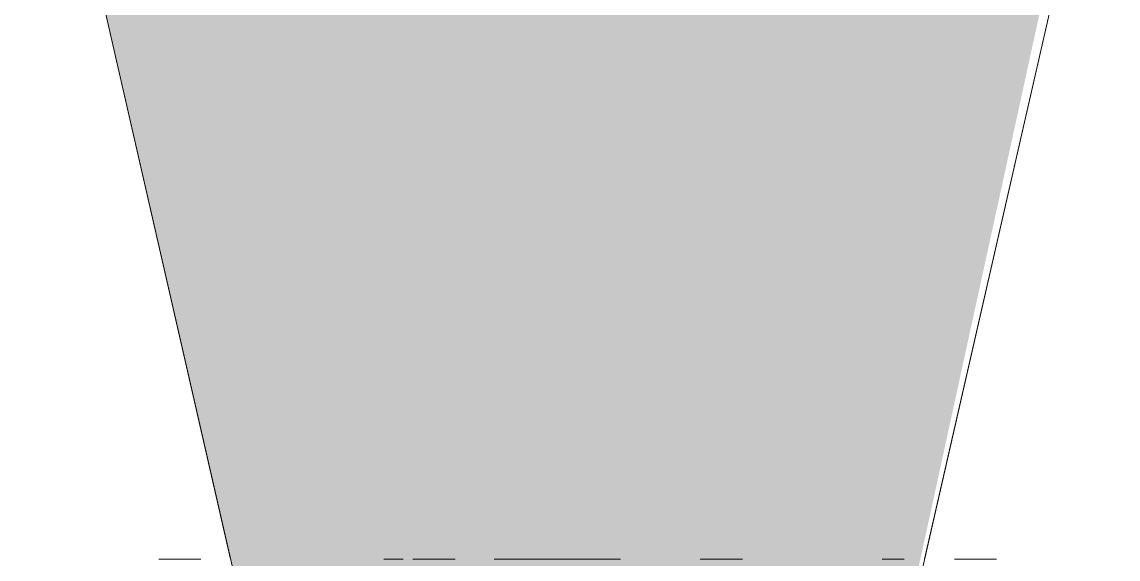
# Model space of a CAD drawing. Header units: millimetres. Extents: x -4000 to 187956, y -58990 to 162485.
# Drawn here: x 13900.1 to 13939.36, y 15949.24 to 15968.49 of the extents above; entities that cross this region are included whole.
import ezdxf

# ---------------------------------------------------------------- set-up
doc = ezdxf.new("R2010")
doc.units = ezdxf.units.MM
doc.layers.add('P-PIPE', color=3, linetype='Continuous', lineweight=9)

# ---------------------------------------------------------------- blocks, each defined once
blk = doc.blocks.new('DHA_Đồng hồ đo nước_Thân gang_Nối ren_DN15-50 - DN20-1977592-0_000')
at = {"layer": 'P-PIPE', "lineweight": 13, "transparency": 33554534}
blk.add_hatch(color=83, dxfattribs=at).paths.add_polyline_path([(-87.5, 9), (-87.5, -9), (-40.069, -19.357), (-43.124, -10.824), (-44.285, -4.368), (-43.916, 6.893), (-41.764, 15.362), (-39.801, 19.903), (-85.305, 9.502)])
at = {"layer": 'P-PIPE', "color": 83, "lineweight": 13}
for p, q in [((-45.241, 18.659), (-87.5, 9)), ((-87.5, -9), (-45.241, -18.659))]:
    blk.add_line(p, q, dxfattribs=at)
blk = doc.blocks.new('DHA_Đồng hồ đo nước_Thân gang_Nối ren_DN15-50 - DN20-V3-0_000')
at = {"layer": 'P-PIPE', "lineweight": 13, "transparency": 33554534}
blk.add_hatch(color=83, dxfattribs=at).paths.add_polyline_path([(-87.5, 9), (-87.5, -9), (-40.069, -19.357), (-43.124, -10.824), (-44.285, -4.368), (-43.916, 6.893), (-41.764, 15.362), (-39.801, 19.903), (-85.305, 9.502)])
at = {"layer": 'P-PIPE', "color": 83, "lineweight": 13}
for p, q in [((-45.241, 18.659), (-72.5, 12.429)), ((-72.5, -12.429), (-45.241, -18.659))]:
    blk.add_line(p, q, dxfattribs=at)
blk = doc.blocks.new('DHA_Đồng hồ đo nước_Thân gang_Nối ren_DN15-50 - DN20-V9-0_000')
at = {"layer": 'P-PIPE', "lineweight": 13, "transparency": 33554534}
blk.add_hatch(color=83, dxfattribs=at).paths.add_polyline_path([(13917.75, 15934.238), (13929, 15934.238), (13939.357, 15981.669), (13930.825, 15978.614), (13924.368, 15977.453), (13913.107, 15977.823), (13904.638, 15979.974), (13900.098, 15981.937), (13912.125, 15934.238), (13917.536, 15934.238)])
at = {"layer": 'P-PIPE', "color": 83, "lineweight": 13}
for p, q in [((13901.341, 15976.496), (13907.572, 15949.237)), ((13932.429, 15949.237), (13938.659, 15976.496))]:
    blk.add_line(p, q, dxfattribs=at)
blk = doc.blocks.new('DHA_Cụm đồng hồ đo nước_DN15-50 _ Kèm rắc co đồng_rắc co ren ngoài_ nối thẳng ren ngoài_van 1 chiều đồng_ van cổng đồng_ - DN20-V14-0_000')
at = {"layer": 'P-PIPE', "color": 83, "lineweight": 13}
for p, q in [((13906.5, 15949.239), (13905, 15949.239)), ((13915.609, 15949.239), (13914.129, 15949.239)), ((13918.484, 15949.239), (13917.015, 15949.239)), ((13920, 15949.239), (13918.484, 15949.239)), ((13921.516, 15949.239), (13920, 15949.239)), ((13925.871, 15949.239), (13924.392, 15949.239)), ((13935, 15949.239), (13933.5, 15949.239))]:
    blk.add_line(p, q, dxfattribs=at)
for major_axis, start_param, end_param in [((-12.5, 0), 5.235988, 5.301023), ((12.5, 0), 1.933001, 2.061486), ((-12.5, 0), 4.835093, 4.953953), ((12.5, 0), 1.570801, 1.693486), ((12.5, 0), 1.448107, 1.570796), ((12.5, 0), 1.080107, 1.208596)]:
    blk.add_ellipse((13920, 15949.239), major_axis=major_axis, ratio=0.000003, start_param=start_param, end_param=end_param, dxfattribs=at)
blk = doc.blocks.new('DHA_Đồng hồ đo nước_Thân gang_Nối ren_DN15-50 - DN20-V15-0_000')
at = {"layer": 'P-PIPE', "lineweight": 13, "transparency": 33554534}
blk.add_hatch(color=83, dxfattribs=at).paths.add_polyline_path([(13917.75, 15934.239), (13929, 15934.239), (13939.357, 15981.669), (13930.825, 15978.615), (13924.368, 15977.454), (13913.107, 15977.823), (13904.638, 15979.974), (13900.098, 15981.938), (13912.125, 15934.239), (13917.536, 15934.239)])
at = {"layer": 'P-PIPE', "color": 83, "lineweight": 13}
for p, q in [((13901.341, 15976.496), (13907.572, 15949.238)), ((13932.429, 15949.238), (13938.659, 15976.496))]:
    blk.add_line(p, q, dxfattribs=at)
for major_axis, start_param, end_param in [((13.5, 0), 2.094395, 2.107795), ((-13.5, 0), 5.046346, 5.165313), ((13.5, 0), 1.684411, 1.794467), ((-13.5, 0), 4.712393, 4.82599), ((-13.5, 0), 4.598788, 4.712389), ((13.5, 0), 1.117872, 1.236844), ((13.5, 0), 0.523599, 0.629389)]:
    blk.add_ellipse((13920, 15949.239), major_axis=major_axis, ratio=0.000003, start_param=start_param, end_param=end_param, dxfattribs=at)

msp = doc.modelspace()

# ---------------------------------------------------------------- block references
at = {"layer": 'P-PIPE', "color": 83, "lineweight": 13}
for name in ['DHA_Cụm đồng hồ đo nước_DN15-50 _ Kèm rắc co đồng_rắc co ren ngoài_ nối thẳng ren ngoài_van 1 chiều đồng_ van cổng đồng_ - DN20-V14-0_000', 'DHA_Đồng hồ đo nước_Thân gang_Nối ren_DN15-50 - DN20-V15-0_000', 'DHA_Đồng hồ đo nước_Thân gang_Nối ren_DN15-50 - DN20-V9-0_000']:
    msp.add_blockref(name, (0, 0), dxfattribs=at)
at = {"layer": 'P-PIPE', "color": 83, "lineweight": 13, "rotation": 89.9999999999999}
for name in ['DHA_Đồng hồ đo nước_Thân gang_Nối ren_DN15-50 - DN20-V3-0_000', 'DHA_Đồng hồ đo nước_Thân gang_Nối ren_DN15-50 - DN20-1977592-0_000']:
    msp.add_blockref(name, (13920, 16021.737), dxfattribs=at)

doc.saveas('drawing.dxf')
